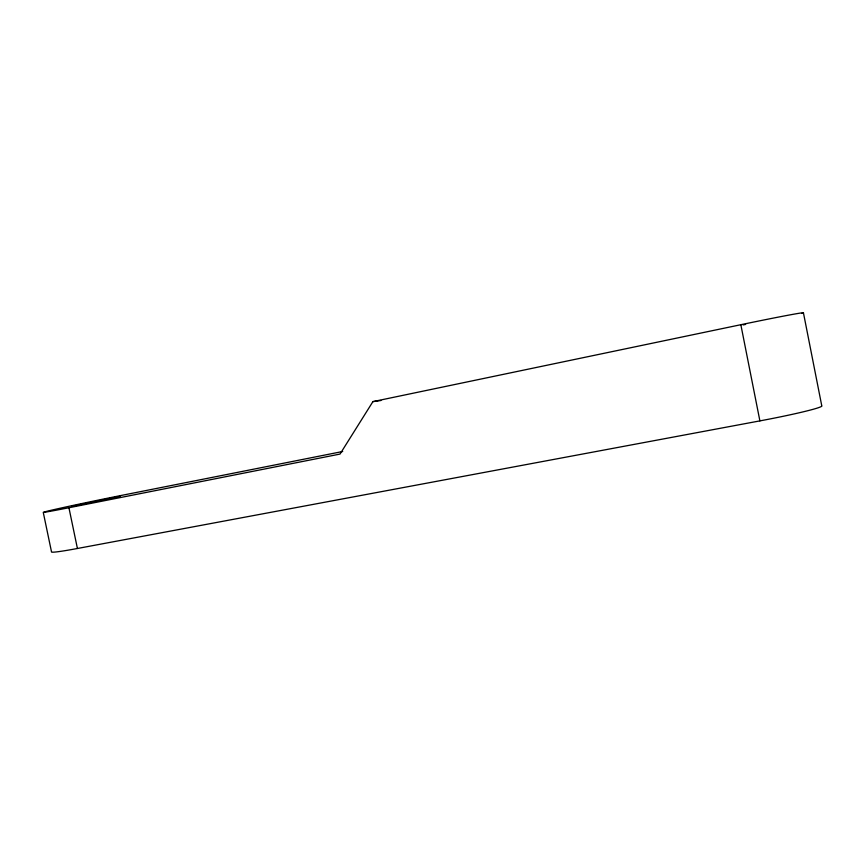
<?xml version="1.0" encoding="UTF-8"?>
<svg xmlns="http://www.w3.org/2000/svg" width="865" height="865" viewBox="0 0 865 865"><rect width="100%" height="100%" fill="white"/><g stroke="black" fill="none" stroke-linecap="round" stroke-linejoin="round"><path stroke-width="1.3" d="M801.92 313.368A63.394 1.135 -11.8 0 0 740.84 324.71L372.912 401.63L340.032 454.071L68.93 507.744A53.598 0.822 -11.7 0 1 50.224 510.491A53.598 0.822 -11.7 0 1 121.381 495.429L342.691 451.498M743.143 324.926L745.587 324.418M43.25 512.318L51.5 551.805A53.565 2.465 -12.2 0 0 77.418 548.486L759.892 420.887A63.307 3.33 -10.6 0 0 821.75 405.717L803.444 312.849M372.912 401.63L380.924 400.517M68.93 507.744L77.418 548.486M740.84 324.71L759.892 420.887M120.311 496.337L71.914 506.382L120.311 496.337"/></g></svg>
